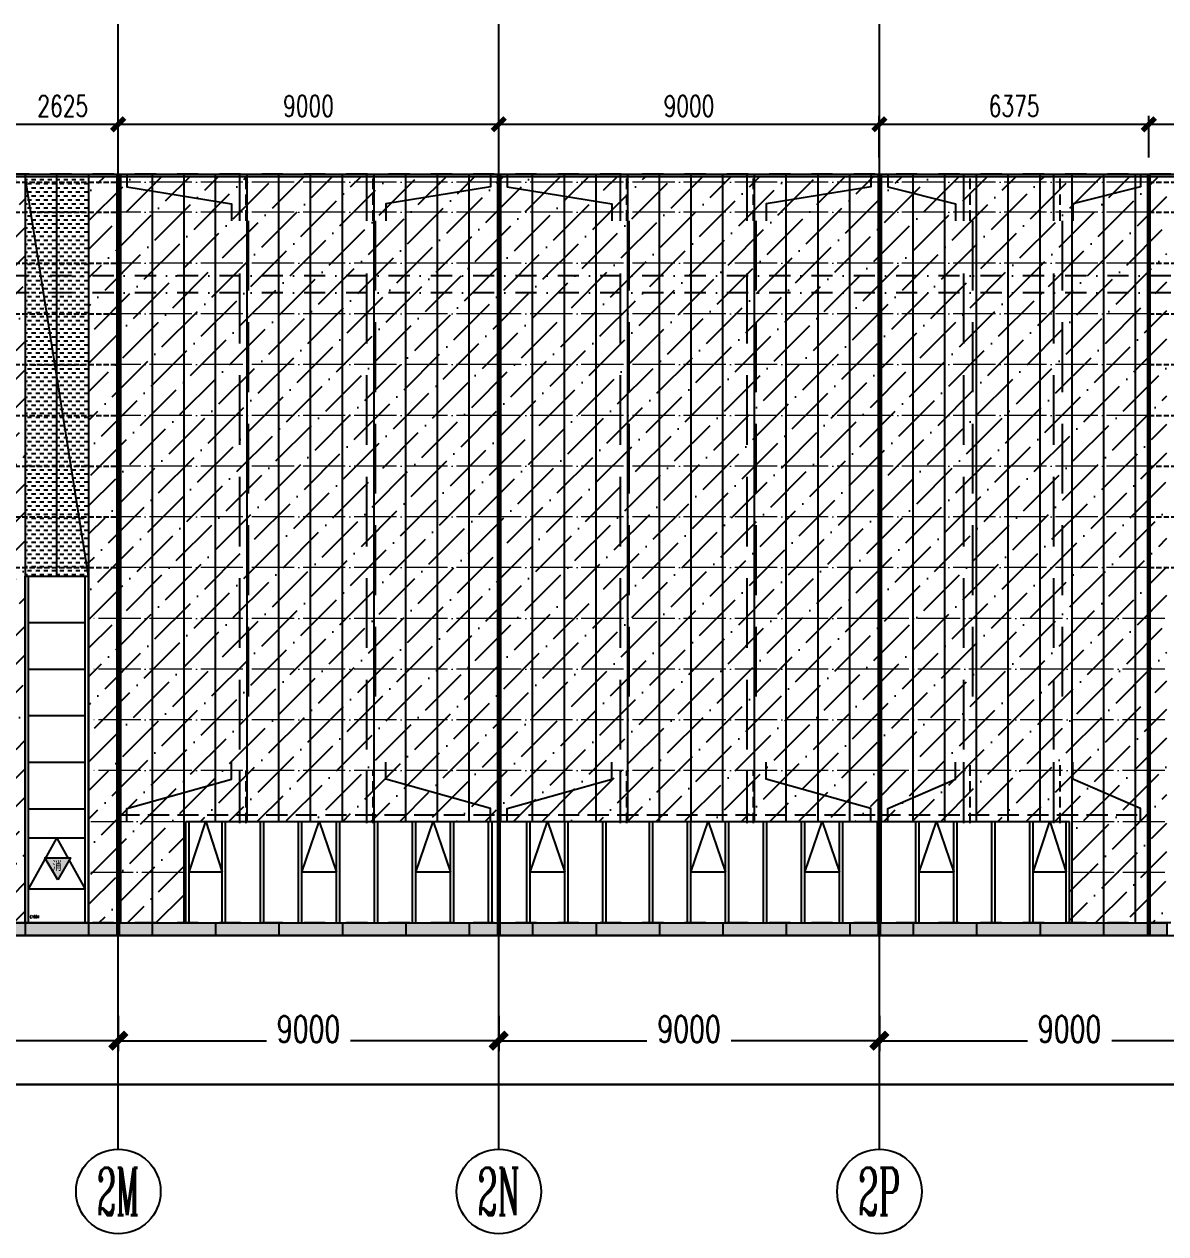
# Model space of a CAD drawing. Extents: x -2072575 to 87763, y -155913 to 742026.
# Drawn here: x -1221479 to -1194479, y 499737 to 528335 of the extents above; entities that cross this region are included whole.
import ezdxf
from ezdxf.enums import TextEntityAlignment as Align

# ---------------------------------------------------------------- set-up
doc = ezdxf.new("R2010")
doc.units = 0
doc.header["$LTSCALE"] = 1000
for name, pattern in [('20剖面图$0$DASH', [0.35, 0.25, -0.1]), ('CENTER', [2, 1.25, -0.25, 0.25, -0.25]), ('DASHDOT', [1, 0.5, -0.25, 0, -0.25]), ('DASHED', [0.75, 0.5, -0.25]), ('DOT', [0.25, 0, -0.25]), ('DOTE', [2.42, 2, -0.2, 0.02, -0.2]), ('HIDDEN2', [0.1875, 0.125, -0.0625])]:
    doc.linetypes.add(name, pattern=pattern)
doc.layers.get('Defpoints').update_dxf_attribs({"color": 210})
for name, color, linetype in [('!ZN1-填充-8', 8, 'Continuous'), ('!ZN1-文字-7', 7, 'Continuous'), ('!ZN1-标注-173', 173, 'Continuous'), ('!ZN3-玻璃幕墙-4', 4, 'Continuous'), ('!ZN4-辅助材料-1', 1, 'Continuous'), ('12圆钢+30钢套管撑杆', 3, 'Continuous'), ('12圆钢斜拉条', 30, 'Continuous'), ('12圆钢直拉条', 22, 'Continuous'), ('250×150×4.5×8 H型钢', 3, 'HIDDEN2'), ('3符号', 3, 'Continuous'), ('3铝板幕墙', 3, 'Continuous'), ('4玻璃幕墙', 4, 'Continuous'), ('60x60x5钢方管', 6, '20剖面图$0$DASH'), ('A-LIN-V', 9, 'Continuous'), ('A-云线', 50, 'Continuous'), ('A-门窗表显示尺寸', 160, 'Continuous'), ('AS-WALL', 40, 'Continuous'), ('DIM', 173, 'Continuous'), ('DOT', 8, 'DOT'), ('DOTE', 1, 'CENTER'), ('IE-填充-JYZS', 7, 'Continuous'), ('压型钢板', 23, 'Continuous')]:
    doc.layers.add(name, color=color, linetype=linetype)
doc.layers.add('冷弯薄壁C型钢 250x75x20x3.0', color=51, linetype='DOTE', lineweight=0)
doc.layers.add('梁', color=4, linetype='Continuous', lineweight=18)
doc.styles.add('_TCH_AXIS', font='COMPLEX', dxfattribs={"bigfont": 'GBCBIG'})
doc.styles.add('A-STANDARD', font='SIMPLEX', dxfattribs={"bigfont": 'GBCBIG'})
doc.styles.add('DHTEXT-1', font='romans.shx', dxfattribs={"width": 0.7, "bigfont": 'chinese.shx'})
doc.styles.add('样式 1', font='romans.shx', dxfattribs={"width": 0.7, "bigfont": 'chinese.shx'})
doc.dimstyles.new('ZN200', dxfattribs={"dimscale": 200, "dimtxt": 2.5, "dimasz": 1.5, "dimexe": 1, "dimexo": 2, "dimgap": 0.9, "dimtad": 1, "dimdec": 0, "dimdsep": 46, "dimtxsty": 'DHTEXT-1', "dimblk": 'ARCHTICK', "dimcen": 2.5, "dimclrd": 173, "dimclre": 173, "dimclrt": 7, "dimazin": 2, "dimtfac": 1, "dimtdec": 0, "dimtix": 1, "dimtmove": 2, "dimatfit": 3, "dimfxl": 0, "dimtolj": 1, "dimtzin": 0, "dimarcsym": 0})
doc.dimstyles.new('ZN250', dxfattribs={"dimscale": 250, "dimtxt": 2.5, "dimasz": 1.5, "dimexe": 1, "dimexo": 2, "dimgap": 0.9, "dimtad": 1, "dimdec": 0, "dimdsep": 46, "dimtxsty": 'DHTEXT-1', "dimblk": 'ARCHTICK', "dimcen": 2.5, "dimclrd": 173, "dimclre": 173, "dimclrt": 7, "dimazin": 2, "dimtfac": 1, "dimtdec": 0, "dimtix": 1, "dimtmove": 2, "dimatfit": 3, "dimfxl": 0, "dimarcsym": 0})
pattern_1 = [(45, (1318253.53, -507087.46), (252.5697, 926.08891), [1190.625, -238.125, 0, -238.125])]

# ---------------------------------------------------------------- blocks, each defined once
blk = doc.blocks.new('_ArchTick')
at = {"color": 0, "linetype": 'ByBlock', "const_width": 0.4}
blk.add_lwpolyline([(-0.5, -0.5), (0.5, 0.5)], dxfattribs=at)
blk = doc.blocks.new('*D107')
at = {"layer": 'Defpoints', "color": 0, "ltscale": 2500, "transparency": 16777216}
for p in [(-1350902, 585773), (-1192902, 585773), (-1192902, 583646)]:
    blk.add_point(p, dxfattribs=at)
at = {"layer": 'DIM', "color": 173, "linetype": 'ByBlock', "lineweight": -2, "ltscale": 2500, "transparency": 16777216}
for p, q in [((-1350902, 585273), (-1350902, 583396)), ((-1192902, 585273), (-1192902, 583396)), ((-1350902, 583646), (-1273283, 583646)), ((-1192902, 583646), (-1270521, 583646))]:
    blk.add_line(p, q, dxfattribs=at)
at = {"layer": 'DIM', "color": 173, "lineweight": -2, "ltscale": 2500, "transparency": 16777216, "xscale": 375, "yscale": 375, "zscale": 375, "rotation": 180}
blk.add_blockref('_ArchTick', (-1350902, 583646), dxfattribs=at)
at = {"layer": 'DIM', "color": 173, "lineweight": -2, "ltscale": 2500, "transparency": 16777216, "xscale": 375, "yscale": 375, "zscale": 375}
blk.add_blockref('_ArchTick', (-1192902, 583646), dxfattribs=at)
at = {"layer": 'DIM', "color": 7, "ltscale": 2500, "transparency": 16777216, "insert": (-1271902, 583921), "char_height": 625, "attachment_point": 5, "style": 'DHTEXT-1'}
blk.add_mtext('158000', dxfattribs=at)
blk = doc.blocks.new('*D117')
at = {"layer": 'Defpoints', "color": 0, "ltscale": 2500, "transparency": 16777216}
for p in [(-1233102, 585773), (-1224102, 585773), (-1224102, 584686)]:
    blk.add_point(p, dxfattribs=at)
at = {"layer": 'DIM', "color": 173, "linetype": 'ByBlock', "lineweight": -2, "ltscale": 2500, "transparency": 16777216}
for p, q in [((-1233102, 585273), (-1233102, 584436)), ((-1224102, 585273), (-1224102, 584436)), ((-1233102, 584686), (-1229598, 584686)), ((-1224102, 584686), (-1227606, 584686))]:
    blk.add_line(p, q, dxfattribs=at)
at = {"layer": 'DIM', "color": 173, "lineweight": -2, "ltscale": 2500, "transparency": 16777216, "xscale": 375, "yscale": 375, "zscale": 375, "rotation": 180}
blk.add_blockref('_ArchTick', (-1233102, 584686), dxfattribs=at)
at = {"layer": 'DIM', "color": 173, "lineweight": -2, "ltscale": 2500, "transparency": 16777216, "xscale": 375, "yscale": 375, "zscale": 375}
blk.add_blockref('_ArchTick', (-1224102, 584686), dxfattribs=at)
at = {"layer": 'DIM', "color": 7, "ltscale": 2500, "transparency": 16777216, "insert": (-1228602, 584961), "char_height": 625, "attachment_point": 5, "style": 'DHTEXT-1'}
blk.add_mtext('9000', dxfattribs=at)
blk = doc.blocks.new('*D118')
at = {"layer": 'Defpoints', "color": 0, "ltscale": 2500, "transparency": 16777216}
for p in [(-1242102, 585773), (-1233102, 585773), (-1233102, 584686)]:
    blk.add_point(p, dxfattribs=at)
at = {"layer": 'DIM', "color": 173, "linetype": 'ByBlock', "lineweight": -2, "ltscale": 2500, "transparency": 16777216}
for p, q in [((-1242102, 585273), (-1242102, 584436)), ((-1233102, 585273), (-1233102, 584436)), ((-1242102, 584686), (-1238598, 584686)), ((-1233102, 584686), (-1236606, 584686))]:
    blk.add_line(p, q, dxfattribs=at)
at = {"layer": 'DIM', "color": 173, "lineweight": -2, "ltscale": 2500, "transparency": 16777216, "xscale": 375, "yscale": 375, "zscale": 375, "rotation": 180}
blk.add_blockref('_ArchTick', (-1242102, 584686), dxfattribs=at)
at = {"layer": 'DIM', "color": 173, "lineweight": -2, "ltscale": 2500, "transparency": 16777216, "xscale": 375, "yscale": 375, "zscale": 375}
blk.add_blockref('_ArchTick', (-1233102, 584686), dxfattribs=at)
at = {"layer": 'DIM', "color": 7, "ltscale": 2500, "transparency": 16777216, "insert": (-1237602, 584961), "char_height": 625, "attachment_point": 5, "style": 'DHTEXT-1'}
blk.add_mtext('9000', dxfattribs=at)
blk = doc.blocks.new('*D119')
at = {"layer": 'Defpoints', "color": 0, "ltscale": 2500, "transparency": 16777216}
for p in [(-1251102, 585773), (-1242102, 585773), (-1242102, 584686)]:
    blk.add_point(p, dxfattribs=at)
at = {"layer": 'DIM', "color": 173, "linetype": 'ByBlock', "lineweight": -2, "ltscale": 2500, "transparency": 16777216}
for p, q in [((-1251102, 585273), (-1251102, 584436)), ((-1242102, 585273), (-1242102, 584436)), ((-1251102, 584686), (-1247598, 584686)), ((-1242102, 584686), (-1245606, 584686))]:
    blk.add_line(p, q, dxfattribs=at)
at = {"layer": 'DIM', "color": 173, "lineweight": -2, "ltscale": 2500, "transparency": 16777216, "xscale": 375, "yscale": 375, "zscale": 375, "rotation": 180}
blk.add_blockref('_ArchTick', (-1251102, 584686), dxfattribs=at)
at = {"layer": 'DIM', "color": 173, "lineweight": -2, "ltscale": 2500, "transparency": 16777216, "xscale": 375, "yscale": 375, "zscale": 375}
blk.add_blockref('_ArchTick', (-1242102, 584686), dxfattribs=at)
at = {"layer": 'DIM', "color": 7, "ltscale": 2500, "transparency": 16777216, "insert": (-1246602, 584961), "char_height": 625, "attachment_point": 5, "style": 'DHTEXT-1'}
blk.add_mtext('9000', dxfattribs=at)
blk = doc.blocks.new('*D120')
at = {"layer": 'Defpoints', "color": 0, "ltscale": 2500, "transparency": 16777216}
for p in [(-1260102, 585773), (-1251102, 585773), (-1251102, 584686)]:
    blk.add_point(p, dxfattribs=at)
at = {"layer": 'DIM', "color": 173, "linetype": 'ByBlock', "lineweight": -2, "ltscale": 2500, "transparency": 16777216}
for p, q in [((-1260102, 585273), (-1260102, 584436)), ((-1251102, 585273), (-1251102, 584436)), ((-1260102, 584686), (-1256598, 584686)), ((-1251102, 584686), (-1254606, 584686))]:
    blk.add_line(p, q, dxfattribs=at)
at = {"layer": 'DIM', "color": 173, "lineweight": -2, "ltscale": 2500, "transparency": 16777216, "xscale": 375, "yscale": 375, "zscale": 375, "rotation": 180}
blk.add_blockref('_ArchTick', (-1260102, 584686), dxfattribs=at)
at = {"layer": 'DIM', "color": 173, "lineweight": -2, "ltscale": 2500, "transparency": 16777216, "xscale": 375, "yscale": 375, "zscale": 375}
blk.add_blockref('_ArchTick', (-1251102, 584686), dxfattribs=at)
at = {"layer": 'DIM', "color": 7, "ltscale": 2500, "transparency": 16777216, "insert": (-1255602, 584961), "char_height": 625, "attachment_point": 5, "style": 'DHTEXT-1'}
blk.add_mtext('9000', dxfattribs=at)
blk = doc.blocks.new('卓越-轴号')
blk.add_circle((0, 0), 4)
at = {"color": 0, "style": '_TCH_AXIS', "width": 1.041667, "flags": 8}
blk.add_attdef('A', text='', height=4.48, dxfattribs=at).set_placement((-2, -2.24), (2, -2.24), align=Align.FIT)
blk = doc.blocks.new('消防救援口标识')
blk.add_wipeout([(0, 0), (-150, 260), (150, 260)]).dxf.layer = '!ZN1-标注-173'
at = {"layer": '!ZN1-填充-8'}
h = blk.add_hatch(color=252, dxfattribs=at)
h.dxf.hatch_style = 1
h.paths.add_polyline_path([(0, 0), (-150, 260), (150, 260)])
at = {"layer": '!ZN1-标注-173'}
blk.add_lwpolyline([(0, 0), (-150, 260), (150, 260)], close=True, dxfattribs=at)
at = {"layer": '!ZN1-文字-7', "ltscale": 1.5, "style": '样式 1', "width": 0.7}
blk.add_text('消', height=120, dxfattribs=at).set_placement((-62, 164), align=Align.MIDDLE_LEFT)
blk = doc.blocks.new('*U215')
at = {"layer": '!ZN3-玻璃幕墙-4', "color": 7, "ltscale": 10}
blk.add_lwpolyline([(0, 0), (670, 1200), (1340, 0)], dxfattribs=at)
blk = doc.blocks.new('20250905092536')
at = {"layer": '!ZN1-填充-8'}
h = blk.add_hatch(dxfattribs=at)
h.set_pattern_fill('ANSI36', color=252, scale=300, style=0)
h.set_pattern_definition(pattern_1)
h.paths.add_polyline_path([(96800, 17650), (71300, 17650), (71300, 0), (73500, 0), (73500, 5000), (79500, 5000), (79500, 0), (79800, 0), (81800, 0), (81800, 2400), (94500, 2400), (94500, 0), (81800, 0), (96800, 0)])
h = blk.add_hatch(dxfattribs=at)
h.set_pattern_fill('ANSI36', color=252, scale=300, style=0)
h.set_pattern_definition(pattern_1)
h.paths.add_polyline_path([(123800, 0), (121500, 0), (121500, 2400), (100600, 2400), (100600, 0), (121500, 0), (98300, 0), (98300, 17650), (123800, 17650)])
h = blk.add_hatch(dxfattribs=at)
h.set_pattern_fill('DOTS', color=252, scale=100, style=0)
h.set_pattern_definition([(0, (1318253.53, -507087.46), (79.375, 158.75), [0, -158.75])])
h.paths.add_polyline_path([(79500, 0), (123800, 0), (123800, -300), (79500, -300)])
at = {"layer": 'IE-填充-JYZS', "ltscale": 10}
h = blk.add_hatch(dxfattribs=at)
h.set_pattern_fill('DASH', color=252, scale=100)
h.set_pattern_definition([(0, (1318253.53, -507087.465), (95.25, 95.25), [95.25, -95.25])])
h.paths.add_polyline_path([(96800, 8200), (98300, 8200), (98300, 17650), (96800, 17650)])
at = {"layer": '!ZN3-玻璃幕墙-4', "color": 252, "ltscale": 10}
for points in [[(100680, 1200), (101070, 2400), (101460, 1200)], [(103340, 1200), (103750, 2400), (104160, 1200)], [(106040, 1200), (106450, 2400), (106860, 1200)], [(108740, 1200), (109150, 2400), (109560, 1200)], [(112540, 1200), (112950, 2400), (113360, 1200)], [(115240, 1200), (115650, 2400), (116060, 1200)], [(117940, 1200), (118350, 2400), (118760, 1200)], [(120640, 1200), (121030, 2400), (121420, 1200)]]:
    blk.add_lwpolyline(points, dxfattribs=at)
at = {"layer": '3铝板幕墙', "color": 252, "ltscale": 2000}
for p, q in [((96800, 0), (96800, -300)), ((98300, 0), (98300, -300)), ((99800, 0), (99800, -300)), ((101300, 0), (101300, -300)), ((102800, 0), (102800, -300)), ((104300, 0), (104300, -300)), ((105800, 0), (105800, -300)), ((107300, 0), (107300, -300)), ((108800, 0), (108800, -300)), ((110300, 0), (110300, -300)), ((111800, 0), (111800, -300)), ((113300, 0), (113300, -300)), ((114800, 0), (114800, -300)), ((116300, 0), (116300, -300)), ((117800, 0), (117800, -300)), ((119300, 0), (119300, -300)), ((120800, 0), (120800, -300)), ((122300, 0), (122300, -300))]:
    blk.add_line(p, q, dxfattribs=at)
blk.add_lwpolyline([(79500, 0), (123800, 0), (123800, -300), (79500, -300)], close=True, dxfattribs=at)
at = {"layer": '4玻璃幕墙', "color": 252, "ltscale": 1.5}
for p, q in [((96800, 0), (96800, 8200)), ((96800, 8200), (98300, 8200)), ((96880, 0), (96880, 8200)), ((98220, 0), (98220, 8200)), ((98300, 0), (98300, 8200)), ((96880, 7100), (98220, 7100)), ((96880, 6000), (98220, 6000)), ((96880, 4900), (98220, 4900)), ((96880, 3800), (98220, 3800)), ((96880, 2700), (98220, 2700)), ((100600, 0), (100600, 2400)), ((100600, 2400), (121500, 2400)), ((100680, 0), (100680, 2400)), ((101460, 0), (101460, 2400)), ((101540, 0), (101540, 2400)), ((102360, 0), (102360, 2400)), ((102440, 0), (102440, 2400)), ((103260, 0), (103260, 2400)), ((103340, 0), (103340, 2400)), ((104160, 0), (104160, 2400)), ((104240, 0), (104240, 2400)), ((105060, 0), (105060, 2400)), ((105140, 0), (105140, 2400)), ((105960, 0), (105960, 2400)), ((106040, 0), (106040, 2400)), ((106860, 0), (106860, 2400)), ((106940, 0), (106940, 2400)), ((107760, 0), (107760, 2400)), ((107840, 0), (107840, 2400)), ((108660, 0), (108660, 2400)), ((108740, 0), (108740, 2400)), ((109560, 0), (109560, 2400)), ((109640, 0), (109640, 2400)), ((110460, 0), (110460, 2400)), ((110540, 0), (110540, 2400)), ((111560, 0), (111560, 2400)), ((111640, 0), (111640, 2400)), ((112460, 0), (112460, 2400)), ((112540, 0), (112540, 2400)), ((113360, 0), (113360, 2400)), ((113440, 0), (113440, 2400)), ((114260, 0), (114260, 2400)), ((114340, 0), (114340, 2400)), ((115160, 0), (115160, 2400)), ((115240, 0), (115240, 2400)), ((116060, 0), (116060, 2400)), ((116140, 0), (116140, 2400)), ((116960, 0), (116960, 2400)), ((117040, 0), (117040, 2400)), ((117860, 0), (117860, 2400)), ((117940, 0), (117940, 2400)), ((118760, 0), (118760, 2400)), ((118840, 0), (118840, 2400)), ((119660, 0), (119660, 2400)), ((119740, 0), (119740, 2400)), ((120560, 0), (120560, 2400)), ((120640, 0), (120640, 2400)), ((121420, 0), (121420, 2400)), ((121500, 0), (121500, 2400)), ((98220, 2000), (96880, 2000)), ((101460, 1200), (100680, 1200)), ((104160, 1200), (103340, 1200)), ((106860, 1200), (106040, 1200)), ((109560, 1200), (108740, 1200)), ((113360, 1200), (112540, 1200)), ((116060, 1200), (115240, 1200)), ((118760, 1200), (117940, 1200)), ((121420, 1200), (120640, 1200)), ((98220, 800), (96880, 800)), ((98300, 0), (96800, 0)), ((96800, 0), (98300, 0)), ((100600, 0), (121500, 0))]:
    blk.add_line(p, q, dxfattribs=at)
at = {"layer": '4玻璃幕墙', "ltscale": 1.5}
for p, q in [((98220, 2000), (96880, 2000)), ((98220, 2000), (96880, 2000)), ((98220, 800), (96880, 800)), ((98220, 800), (96880, 800))]:
    blk.add_line(p, q, dxfattribs=at)
at = {"layer": 'AS-WALL', "color": 252}
blk.add_lwpolyline([(98300, 8200), (98300, 8200), (96800, 17650)], dxfattribs=at)
at = {"layer": '压型钢板', "color": 252, "ltscale": 10}
for p, q in [((96800, 17700), (96800, 0)), ((97550, 8200), (97550, 17700)), ((98300, 17700), (98300, 0)), ((99050, 17700), (99050, 0)), ((99800, 17700), (99800, 0)), ((99800, 17700), (99800, 0)), ((100550, 17700), (100550, 0)), ((101300, 2400), (101300, 17700)), ((102050, 2400), (102050, 17700)), ((102800, 2400), (102800, 17700)), ((103550, 2400), (103550, 17700)), ((103550, 2400), (103550, 17700)), ((104300, 2400), (104300, 17700)), ((105050, 2400), (105050, 17700)), ((105800, 2400), (105800, 17700)), ((106550, 2400), (106550, 17700)), ((107300, 2400), (107300, 17700)), ((107300, 2400), (107300, 17700)), ((108050, 2400), (108050, 17700)), ((108800, 2400), (108800, 17700)), ((109550, 2400), (109550, 17700)), ((110300, 2400), (110300, 17700)), ((111050, 2400), (111050, 17700)), ((111050, 2400), (111050, 17700)), ((111800, 2400), (111800, 17700)), ((112550, 2400), (112550, 17700)), ((113300, 2400), (113300, 17700)), ((114050, 2400), (114050, 17700)), ((114800, 2400), (114800, 17700)), ((114800, 2400), (114800, 17700)), ((115550, 2400), (115550, 17700)), ((116300, 2400), (116300, 17700)), ((117050, 2400), (117050, 17700)), ((117800, 2400), (117800, 17700)), ((118550, 2400), (118550, 17700)), ((118550, 2400), (118550, 17700)), ((119300, 2400), (119300, 17700)), ((120050, 2400), (120050, 17700)), ((120800, 2400), (120800, 17700)), ((121550, 17700), (121550, 0)), ((122300, 17700), (122300, 0)), ((122300, 17700), (122300, 0)), ((123050, 17700), (123050, 0))]:
    blk.add_line(p, q, dxfattribs=at)
at = {"layer": '!ZN3-玻璃幕墙-4', "color": 252, "ltscale": 500}
blk.add_blockref('*U215', (96880, 800), dxfattribs=at)
at = {"layer": 'A-门窗表显示尺寸', "color": 3, "style": 'A-STANDARD', "width": 0.705882}
blk.add_text('C1584', height=59.5, dxfattribs=at).set_placement((96910, 113))
blk.add_text('C1584', height=59.5, dxfattribs=at).set_placement((96910, 113))
blk.add_text('C1584', height=59.5, dxfattribs=at).set_placement((96910, 113))
at = {"layer": '!ZN4-辅助材料-1', "xscale": 2, "yscale": 2, "zscale": 2}
blk.add_blockref('消防救援口标识', (97567, 1018), dxfattribs=at)
at = {"layer": '!ZN3-玻璃幕墙-4', "color": 252, "ltscale": 500}
blk.add_blockref('*U215', (96880, 800), dxfattribs=at)
at = {"layer": '!ZN4-辅助材料-1', "xscale": 2, "yscale": 2, "zscale": 2}
blk.add_blockref('消防救援口标识', (97567, 1018), dxfattribs=at)
at = {"layer": '!ZN3-玻璃幕墙-4', "color": 252, "ltscale": 10}
for p, q in [((96880, 800), (97550, 2000)), ((97550, 2000), (98220, 800))]:
    blk.add_line(p, q, dxfattribs=at)
at = {"layer": '!ZN4-辅助材料-1', "xscale": 2, "yscale": 2, "zscale": 2}
blk.add_blockref('消防救援口标识', (97567, 1018), dxfattribs=at)
blk = doc.blocks.new('*D1759')
at = {"layer": 'Defpoints', "color": 0, "ltscale": 2500, "transparency": 16777216}
for p in [(-800, -1697), (157200, -1697), (157200, -3824)]:
    blk.add_point(p, dxfattribs=at)
at = {"layer": 'DIM', "color": 173, "linetype": 'ByBlock', "lineweight": -2, "ltscale": 2500, "transparency": 16777216}
for p, q in [((-800, -2197), (-800, -4074)), ((157200, -2197), (157200, -4074)), ((-800, -3824), (76819, -3824)), ((157200, -3824), (79581, -3824))]:
    blk.add_line(p, q, dxfattribs=at)
at = {"layer": 'DIM', "color": 173, "lineweight": -2, "ltscale": 2500, "transparency": 16777216, "xscale": 375, "yscale": 375, "zscale": 375, "rotation": 180}
blk.add_blockref('_ArchTick', (-800, -3824), dxfattribs=at)
at = {"layer": 'DIM', "color": 173, "lineweight": -2, "ltscale": 2500, "transparency": 16777216, "xscale": 375, "yscale": 375, "zscale": 375}
blk.add_blockref('_ArchTick', (157200, -3824), dxfattribs=at)
at = {"layer": 'DIM', "color": 7, "ltscale": 2500, "transparency": 16777216, "insert": (78200, -3549), "char_height": 625, "attachment_point": 5, "style": 'DHTEXT-1'}
blk.add_mtext('158000', dxfattribs=at)
blk = doc.blocks.new('*D1782')
at = {"layer": 'Defpoints', "color": 0, "ltscale": 2500, "transparency": 16777216}
for p in [(117000, -1697), (126000, -1697), (126000, -2784)]:
    blk.add_point(p, dxfattribs=at)
at = {"layer": 'DIM', "color": 173, "linetype": 'ByBlock', "lineweight": -2, "ltscale": 2500, "transparency": 16777216}
for p, q in [((117000, -2197), (117000, -3034)), ((126000, -2197), (126000, -3034)), ((117000, -2784), (120504, -2784)), ((126000, -2784), (122496, -2784))]:
    blk.add_line(p, q, dxfattribs=at)
at = {"layer": 'DIM', "color": 173, "lineweight": -2, "ltscale": 2500, "transparency": 16777216, "xscale": 375, "yscale": 375, "zscale": 375, "rotation": 180}
blk.add_blockref('_ArchTick', (117000, -2784), dxfattribs=at)
at = {"layer": 'DIM', "color": 173, "lineweight": -2, "ltscale": 2500, "transparency": 16777216, "xscale": 375, "yscale": 375, "zscale": 375}
blk.add_blockref('_ArchTick', (126000, -2784), dxfattribs=at)
at = {"layer": 'DIM', "color": 7, "ltscale": 2500, "transparency": 16777216, "insert": (121500, -2509), "char_height": 625, "attachment_point": 5, "style": 'DHTEXT-1'}
blk.add_mtext('9000', dxfattribs=at)
blk = doc.blocks.new('*D1783')
at = {"layer": 'Defpoints', "color": 0, "ltscale": 2500, "transparency": 16777216}
for p in [(108000, -1697), (117000, -1697), (117000, -2784)]:
    blk.add_point(p, dxfattribs=at)
at = {"layer": 'DIM', "color": 173, "linetype": 'ByBlock', "lineweight": -2, "ltscale": 2500, "transparency": 16777216}
for p, q in [((108000, -2197), (108000, -3034)), ((117000, -2197), (117000, -3034)), ((108000, -2784), (111504, -2784)), ((117000, -2784), (113496, -2784))]:
    blk.add_line(p, q, dxfattribs=at)
at = {"layer": 'DIM', "color": 173, "lineweight": -2, "ltscale": 2500, "transparency": 16777216, "xscale": 375, "yscale": 375, "zscale": 375, "rotation": 180}
blk.add_blockref('_ArchTick', (108000, -2784), dxfattribs=at)
at = {"layer": 'DIM', "color": 173, "lineweight": -2, "ltscale": 2500, "transparency": 16777216, "xscale": 375, "yscale": 375, "zscale": 375}
blk.add_blockref('_ArchTick', (117000, -2784), dxfattribs=at)
at = {"layer": 'DIM', "color": 7, "ltscale": 2500, "transparency": 16777216, "insert": (112500, -2509), "char_height": 625, "attachment_point": 5, "style": 'DHTEXT-1'}
blk.add_mtext('9000', dxfattribs=at)
blk = doc.blocks.new('*D1784')
at = {"layer": 'Defpoints', "color": 0, "ltscale": 2500, "transparency": 16777216}
for p in [(99000, -1697), (108000, -1697), (108000, -2784)]:
    blk.add_point(p, dxfattribs=at)
at = {"layer": 'DIM', "color": 173, "linetype": 'ByBlock', "lineweight": -2, "ltscale": 2500, "transparency": 16777216}
for p, q in [((99000, -2197), (99000, -3034)), ((108000, -2197), (108000, -3034)), ((99000, -2784), (102504, -2784)), ((108000, -2784), (104496, -2784))]:
    blk.add_line(p, q, dxfattribs=at)
at = {"layer": 'DIM', "color": 173, "lineweight": -2, "ltscale": 2500, "transparency": 16777216, "xscale": 375, "yscale": 375, "zscale": 375, "rotation": 180}
blk.add_blockref('_ArchTick', (99000, -2784), dxfattribs=at)
at = {"layer": 'DIM', "color": 173, "lineweight": -2, "ltscale": 2500, "transparency": 16777216, "xscale": 375, "yscale": 375, "zscale": 375}
blk.add_blockref('_ArchTick', (108000, -2784), dxfattribs=at)
at = {"layer": 'DIM', "color": 7, "ltscale": 2500, "transparency": 16777216, "insert": (103500, -2509), "char_height": 625, "attachment_point": 5, "style": 'DHTEXT-1'}
blk.add_mtext('9000', dxfattribs=at)
blk = doc.blocks.new('*D1785')
at = {"layer": 'Defpoints', "color": 0, "ltscale": 2500, "transparency": 16777216}
for p in [(90000, -1697), (99000, -1697), (99000, -2784)]:
    blk.add_point(p, dxfattribs=at)
at = {"layer": 'DIM', "color": 173, "linetype": 'ByBlock', "lineweight": -2, "ltscale": 2500, "transparency": 16777216}
for p, q in [((90000, -2197), (90000, -3034)), ((99000, -2197), (99000, -3034)), ((90000, -2784), (93504, -2784)), ((99000, -2784), (95496, -2784))]:
    blk.add_line(p, q, dxfattribs=at)
at = {"layer": 'DIM', "color": 173, "lineweight": -2, "ltscale": 2500, "transparency": 16777216, "xscale": 375, "yscale": 375, "zscale": 375, "rotation": 180}
blk.add_blockref('_ArchTick', (90000, -2784), dxfattribs=at)
at = {"layer": 'DIM', "color": 173, "lineweight": -2, "ltscale": 2500, "transparency": 16777216, "xscale": 375, "yscale": 375, "zscale": 375}
blk.add_blockref('_ArchTick', (99000, -2784), dxfattribs=at)
at = {"layer": 'DIM', "color": 7, "ltscale": 2500, "transparency": 16777216, "insert": (94500, -2509), "char_height": 625, "attachment_point": 5, "style": 'DHTEXT-1'}
blk.add_mtext('9000', dxfattribs=at)
blk = doc.blocks.new('*D3487')
at = {"layer": 'Defpoints', "color": 0, "ltscale": 10, "transparency": 16777216}
for p in [(-1192254, 525969), (-1194879, 524787), (-1192254, 524787)]:
    blk.add_point(p, dxfattribs=at)
at = {"layer": 'DIM', "color": 173, "linetype": 'ByBlock', "lineweight": -2, "ltscale": 10, "transparency": 16777216}
for p, q in [((-1194879, 525187), (-1194879, 526169)), ((-1194879, 525969), (-1192254, 525969)), ((-1192254, 525187), (-1192254, 526169))]:
    blk.add_line(p, q, dxfattribs=at)
at = {"layer": 'DIM', "color": 173, "lineweight": -2, "ltscale": 10, "transparency": 16777216, "xscale": 300, "yscale": 300, "zscale": 300, "rotation": 180}
blk.add_blockref('_ArchTick', (-1194879, 525969), dxfattribs=at)
at = {"layer": 'DIM', "color": 173, "lineweight": -2, "ltscale": 10, "transparency": 16777216, "xscale": 300, "yscale": 300, "zscale": 300}
blk.add_blockref('_ArchTick', (-1192254, 525969), dxfattribs=at)
at = {"layer": 'DIM', "color": 7, "ltscale": 10, "transparency": 16777216, "insert": (-1193566, 526399), "char_height": 500, "attachment_point": 5, "style": 'DHTEXT-1'}
blk.add_mtext('\\A1;2625', dxfattribs=at)
blk = doc.blocks.new('*D3488')
at = {"layer": 'Defpoints', "color": 0, "ltscale": 10, "transparency": 16777216}
for p in [(-1194879, 525969), (-1201254, 524787), (-1194879, 524787)]:
    blk.add_point(p, dxfattribs=at)
at = {"layer": 'DIM', "color": 173, "linetype": 'ByBlock', "lineweight": -2, "ltscale": 10, "transparency": 16777216}
for p, q in [((-1201254, 525187), (-1201254, 526169)), ((-1201254, 525969), (-1194879, 525969)), ((-1194879, 525187), (-1194879, 526169))]:
    blk.add_line(p, q, dxfattribs=at)
at = {"layer": 'DIM', "color": 173, "lineweight": -2, "ltscale": 10, "transparency": 16777216, "xscale": 300, "yscale": 300, "zscale": 300, "rotation": 180}
blk.add_blockref('_ArchTick', (-1201254, 525969), dxfattribs=at)
at = {"layer": 'DIM', "color": 173, "lineweight": -2, "ltscale": 10, "transparency": 16777216, "xscale": 300, "yscale": 300, "zscale": 300}
blk.add_blockref('_ArchTick', (-1194879, 525969), dxfattribs=at)
at = {"layer": 'DIM', "color": 7, "ltscale": 10, "transparency": 16777216, "insert": (-1198066, 526399), "char_height": 500, "attachment_point": 5, "style": 'DHTEXT-1'}
blk.add_mtext('\\A1;6375', dxfattribs=at)
blk = doc.blocks.new('*D3489')
at = {"layer": 'Defpoints', "color": 0, "ltscale": 10, "transparency": 16777216}
for p in [(-1201254, 525969), (-1210254, 524787), (-1201254, 524787)]:
    blk.add_point(p, dxfattribs=at)
at = {"layer": 'DIM', "color": 173, "linetype": 'ByBlock', "lineweight": -2, "ltscale": 10, "transparency": 16777216}
for p, q in [((-1210254, 525187), (-1210254, 526169)), ((-1210254, 525969), (-1201254, 525969)), ((-1201254, 525187), (-1201254, 526169))]:
    blk.add_line(p, q, dxfattribs=at)
at = {"layer": 'DIM', "color": 173, "lineweight": -2, "ltscale": 10, "transparency": 16777216, "xscale": 300, "yscale": 300, "zscale": 300, "rotation": 180}
blk.add_blockref('_ArchTick', (-1210254, 525969), dxfattribs=at)
at = {"layer": 'DIM', "color": 173, "lineweight": -2, "ltscale": 10, "transparency": 16777216, "xscale": 300, "yscale": 300, "zscale": 300}
blk.add_blockref('_ArchTick', (-1201254, 525969), dxfattribs=at)
at = {"layer": 'DIM', "color": 7, "ltscale": 10, "transparency": 16777216, "insert": (-1205754, 526399), "char_height": 500, "attachment_point": 5, "style": 'DHTEXT-1'}
blk.add_mtext('\\A1;9000', dxfattribs=at)
blk = doc.blocks.new('*D3490')
at = {"layer": 'Defpoints', "color": 0, "ltscale": 10, "transparency": 16777216}
for p in [(-1210254, 525969), (-1219254, 524787), (-1210254, 524787)]:
    blk.add_point(p, dxfattribs=at)
at = {"layer": 'DIM', "color": 173, "linetype": 'ByBlock', "lineweight": -2, "ltscale": 10, "transparency": 16777216}
for p, q in [((-1219254, 525187), (-1219254, 526169)), ((-1219254, 525969), (-1210254, 525969)), ((-1210254, 525187), (-1210254, 526169))]:
    blk.add_line(p, q, dxfattribs=at)
at = {"layer": 'DIM', "color": 173, "lineweight": -2, "ltscale": 10, "transparency": 16777216, "xscale": 300, "yscale": 300, "zscale": 300, "rotation": 180}
blk.add_blockref('_ArchTick', (-1219254, 525969), dxfattribs=at)
at = {"layer": 'DIM', "color": 173, "lineweight": -2, "ltscale": 10, "transparency": 16777216, "xscale": 300, "yscale": 300, "zscale": 300}
blk.add_blockref('_ArchTick', (-1210254, 525969), dxfattribs=at)
at = {"layer": 'DIM', "color": 7, "ltscale": 10, "transparency": 16777216, "insert": (-1214754, 526399), "char_height": 500, "attachment_point": 5, "style": 'DHTEXT-1'}
blk.add_mtext('\\A1;9000', dxfattribs=at)
blk = doc.blocks.new('*D3491')
at = {"layer": 'Defpoints', "color": 0, "ltscale": 10, "transparency": 16777216}
for p in [(-1219254, 525969), (-1221879, 524787), (-1219254, 524787)]:
    blk.add_point(p, dxfattribs=at)
at = {"layer": 'DIM', "color": 173, "linetype": 'ByBlock', "lineweight": -2, "ltscale": 10, "transparency": 16777216}
for p, q in [((-1221879, 525187), (-1221879, 526169)), ((-1221879, 525969), (-1219254, 525969)), ((-1219254, 525187), (-1219254, 526169))]:
    blk.add_line(p, q, dxfattribs=at)
at = {"layer": 'DIM', "color": 173, "lineweight": -2, "ltscale": 10, "transparency": 16777216, "xscale": 300, "yscale": 300, "zscale": 300, "rotation": 180}
blk.add_blockref('_ArchTick', (-1221879, 525969), dxfattribs=at)
at = {"layer": 'DIM', "color": 173, "lineweight": -2, "ltscale": 10, "transparency": 16777216, "xscale": 300, "yscale": 300, "zscale": 300}
blk.add_blockref('_ArchTick', (-1219254, 525969), dxfattribs=at)
at = {"layer": 'DIM', "color": 7, "ltscale": 10, "transparency": 16777216, "insert": (-1220566, 526399), "char_height": 500, "attachment_point": 5, "style": 'DHTEXT-1'}
blk.add_mtext('\\A1;2625', dxfattribs=at)
blk = doc.blocks.new('20250821133133')
at = {"layer": 'DOT', "linetype": 'DASHDOT'}
for p, q in [((163899.6, 17700), (-7859.1, 17700)), ((163899.6, 15300), (-7859.1, 15300)), ((163899.6, 14900), (-7859.1, 14900)), ((163899.6, 0), (-7859.1, 0))]:
    blk.add_line(p, q, dxfattribs=at)
at = {"layer": 'DOTE', "ltscale": 250}
for p, q in [((99000, -5350), (99000, 21247.6)), ((108000, -5350), (108000, 21247.6)), ((117000, -5350), (117000, 21247.6))]:
    blk.add_line(p, q, dxfattribs=at)
at = {"layer": '3符号', "color": 7}
ref = blk.add_blockref('卓越-轴号', (99001.1, -6350), dxfattribs=dict(at, xscale=250, yscale=250, zscale=250))
ref.add_attrib('A', '2M', dxfattribs={"layer": '0', "color": 0, "height": 1120, "style": '_TCH_AXIS', "width": 0.457317}).set_placement((98501.1, -6910), (99501.1, -6910), align=Align.FIT)
ref = blk.add_blockref('卓越-轴号', (108001.1, -6350), dxfattribs=dict(at, xscale=250, yscale=250, zscale=250))
ref.add_attrib('A', '2N', dxfattribs={"layer": '0', "color": 0, "height": 1120, "style": '_TCH_AXIS', "width": 0.480769}).set_placement((107501.1, -6910), (108501.1, -6910), align=Align.FIT)
ref = blk.add_blockref('卓越-轴号', (117001.1, -6350), dxfattribs=dict(at, xscale=250, yscale=250, zscale=250))
ref.add_attrib('A', '2P', dxfattribs={"layer": '0', "color": 0, "height": 1120, "style": '_TCH_AXIS', "width": 0.506757}).set_placement((116501.1, -6910), (117501.1, -6910), align=Align.FIT)
at = {"layer": 'DIM', "ltscale": 2500}
for base, p1, p2, picture, middle in [((157200, -3824.1), (-800, -1697.5), (157200, -1697.5), '*D107', (78200, -3549.1)), ((99000, -2784.1), (90000, -1697.5), (99000, -1697.5), '*D120', (94500, -2509.1)), ((108000, -2784.1), (99000, -1697.5), (108000, -1697.5), '*D119', (103500, -2509.1)), ((117000, -2784.1), (108000, -1697.5), (117000, -1697.5), '*D118', (112500, -2509.1)), ((126000, -2784.1), (117000, -1697.5), (126000, -1697.5), '*D117', (121500, -2509.1))]:
    dim = blk.add_linear_dim(base=base, p1=p1, p2=p2, angle=0, dimstyle='ZN250', dxfattribs=at)
    dim.commit()
    dim.dimension.update_dxf_attribs({"geometry": picture, "text_midpoint": middle, "dimtype": 129, "insert": (1350101.9, -587470.4)})
blk = doc.blocks.new('20250821140118')
at = {"layer": 'DOT', "linetype": 'DASHDOT'}
for p, q in [((163899.6, 17700), (-7859.1, 17700)), ((163899.6, 15300), (-7859.1, 15300)), ((163899.6, 14900), (-7859.1, 14900)), ((163899.6, 0), (-7859.1, 0))]:
    blk.add_line(p, q, dxfattribs=at)
at = {"layer": 'DOTE', "ltscale": 250}
for p, q in [((99000, -5350), (99000, 21247.6)), ((108000, -5350), (108000, 21247.6)), ((117000, -5350), (117000, 21247.6))]:
    blk.add_line(p, q, dxfattribs=at)
at = {"layer": '3符号', "color": 7}
ref = blk.add_blockref('卓越-轴号', (99001.1, -6350), dxfattribs=dict(at, xscale=250, yscale=250, zscale=250))
ref.add_attrib('A', '2M', dxfattribs={"layer": '0', "color": 0, "height": 1120, "style": '_TCH_AXIS', "width": 0.457317}).set_placement((98501.1, -6910), (99501.1, -6910), align=Align.FIT)
ref = blk.add_blockref('卓越-轴号', (108001.1, -6350), dxfattribs=dict(at, xscale=250, yscale=250, zscale=250))
ref.add_attrib('A', '2N', dxfattribs={"layer": '0', "color": 0, "height": 1120, "style": '_TCH_AXIS', "width": 0.480769}).set_placement((107501.1, -6910), (108501.1, -6910), align=Align.FIT)
ref = blk.add_blockref('卓越-轴号', (117001.1, -6350), dxfattribs=dict(at, xscale=250, yscale=250, zscale=250))
ref.add_attrib('A', '2P', dxfattribs={"layer": '0', "color": 0, "height": 1120, "style": '_TCH_AXIS', "width": 0.506757}).set_placement((116501.1, -6910), (117501.1, -6910), align=Align.FIT)
at = {"layer": 'DIM', "ltscale": 2500}
for base, p1, p2, picture, middle in [((157200, -3824.1), (-800, -1697.5), (157200, -1697.5), '*D1759', (78200, -3549.1)), ((99000, -2784.1), (90000, -1697.5), (99000, -1697.5), '*D1785', (94500, -2509.1)), ((108000, -2784.1), (99000, -1697.5), (108000, -1697.5), '*D1784', (103500, -2509.1)), ((117000, -2784.1), (108000, -1697.5), (117000, -1697.5), '*D1783', (112500, -2509.1)), ((126000, -2784.1), (117000, -1697.5), (126000, -1697.5), '*D1782', (121500, -2509.1))]:
    dim = blk.add_linear_dim(base=base, p1=p1, p2=p2, angle=0, dimstyle='ZN250', dxfattribs=at)
    dim.commit()
    dim.dimension.update_dxf_attribs({"geometry": picture, "text_midpoint": middle, "dimtype": 129})

msp = doc.modelspace()

# ---------------------------------------------------------------- linework, layer by layer
at = {"layer": 'A-LIN-V'}
for p, q in [((-1319053.5, 524787.5), (-1161053.5, 524787.5)), ((-1319053.5, 524737.5), (-1161053.5, 524737.5)), ((-1221453.5, 524737.5), (-1221453.5, 506787.5)), ((-1219953.5, 524737.5), (-1219953.5, 506787.5)), ((-1219953.5, 507087.5), (-1221453.5, 507087.5))]:
    msp.add_line(p, q, dxfattribs=at)
at = {"layer": 'AS-WALL'}
msp.add_line((-1326112.7, 506787.5), (-1154087.7, 506787.5), dxfattribs=at)

# ---------------------------------------------------------------- block references
at = {"layer": 'A-云线', "ltscale": 10}
msp.add_blockref('20250821133133', (-1318253.5, 507087.5), dxfattribs=at)

# ---------------------------------------------------------------- next in the draw order: block references
at = {"layer": '3铝板幕墙', "ltscale": 1000}
msp.add_blockref('20250905092536', (-1318253.5, 507087.5), dxfattribs=at)

# ---------------------------------------------------------------- next in the draw order: linework, layer by layer
at = {"layer": '12圆钢+30钢套管撑杆', "color": 3}
for p, q in [((-1216378.5, 523687.5), (-1216378.5, 524787.5)), ((-1213378.5, 523687.5), (-1213378.5, 524787.5)), ((-1207378.5, 523687.5), (-1207378.5, 524787.5)), ((-1204378.5, 523687.5), (-1204378.5, 524787.5)), ((-1199253.5, 523687.5), (-1199253.5, 524787.5)), ((-1197128.5, 523687.5), (-1197128.5, 524787.5)), ((-1199253.5, 509442.5), (-1199253.5, 510887.5)), ((-1197128.5, 509442.5), (-1197128.5, 510887.5)), ((-1216378.5, 509442.5), (-1216378.5, 510687.5)), ((-1213378.5, 509442.5), (-1213378.5, 510687.5)), ((-1207378.5, 509442.5), (-1207378.5, 510687.5)), ((-1204378.5, 509442.5), (-1204378.5, 510687.5))]:
    msp.add_line(p, q, dxfattribs=at)
at = {"layer": '12圆钢+30钢套管撑杆', "color": 3, "linetype": 'DASHED', "ltscale": 0.5}
for p, q in [((-1216228.5, 523687.5), (-1216228.5, 524787.5)), ((-1213228.5, 523687.5), (-1213228.5, 524787.5)), ((-1207228.5, 523687.5), (-1207228.5, 524787.5)), ((-1204228.5, 523687.5), (-1204228.5, 524787.5)), ((-1199103.5, 523687.5), (-1199103.5, 524787.5)), ((-1196978.5, 523687.5), (-1196978.5, 524787.5)), ((-1199103.5, 509442.5), (-1199103.5, 510887.5)), ((-1196978.5, 509442.5), (-1196978.5, 510887.5)), ((-1216228.5, 509442.5), (-1216228.5, 510687.5)), ((-1213228.5, 509442.5), (-1213228.5, 510687.5)), ((-1207228.5, 509442.5), (-1207228.5, 510687.5)), ((-1204228.5, 509442.5), (-1204228.5, 510687.5))]:
    msp.add_line(p, q, dxfattribs=at)
at = {"layer": '12圆钢斜拉条', "ltscale": 1000}
for points in [[(-1219053.5, 524787.5), (-1219053.5, 524487.5), (-1216578.5, 524087.5), (-1216578.5, 523687.5)], [(-1210453.5, 524787.5), (-1210453.5, 524487.5), (-1212928.5, 524087.5), (-1212928.5, 523687.5)], [(-1210053.5, 524787.5), (-1210053.5, 524487.5), (-1207578.5, 524087.5), (-1207578.5, 523687.5)], [(-1201453.5, 524787.5), (-1201453.5, 524487.5), (-1203928.5, 524087.5), (-1203928.5, 523687.5)], [(-1201053.5, 524787.5), (-1201053.5, 524487.5), (-1199453.5, 524087.5), (-1199453.5, 523687.5)], [(-1195078.5, 524787.5), (-1195078.5, 524487.5), (-1196678.5, 524087.5), (-1196678.5, 523687.5)], [(-1219053.5, 509492.5), (-1219053.5, 509792.5), (-1216578.5, 510487.5), (-1216578.5, 510887.5)], [(-1210453.5, 509492.5), (-1210453.5, 509792.5), (-1212928.5, 510487.5), (-1212928.5, 510887.5)], [(-1210053.5, 509492.5), (-1210053.5, 509792.5), (-1207578.5, 510487.5), (-1207578.5, 510887.5)], [(-1201453.5, 509492.5), (-1201453.5, 509792.5), (-1203928.5, 510487.5), (-1203928.5, 510887.5)], [(-1201053.5, 509492.5), (-1201053.5, 509792.5), (-1199453.5, 510487.5), (-1199453.5, 510887.5)], [(-1195078.5, 509492.5), (-1195078.5, 509792.5), (-1196678.5, 510487.5), (-1196678.5, 510887.5)]]:
    msp.add_lwpolyline(points, dxfattribs=at)
at = {"layer": '12圆钢直拉条', "ltscale": 1000}
for p, q in [((-1216178.5, 523687.5), (-1216178.5, 522037.5)), ((-1213178.5, 523687.5), (-1213178.5, 522037.5)), ((-1207178.5, 523687.5), (-1207178.5, 522037.5)), ((-1204178.5, 523687.5), (-1204178.5, 522037.5)), ((-1199053.5, 523687.5), (-1199053.5, 522037.5)), ((-1196928.5, 523687.5), (-1196928.5, 522037.5)), ((-1216378.5, 520787.5), (-1216378.5, 522437.5)), ((-1213378.5, 520787.5), (-1213378.5, 522437.5)), ((-1207378.5, 520787.5), (-1207378.5, 522437.5)), ((-1204378.5, 520787.5), (-1204378.5, 522437.5)), ((-1199253.5, 520787.5), (-1199253.5, 522437.5)), ((-1197128.5, 520787.5), (-1197128.5, 522437.5)), ((-1216178.5, 521287.5), (-1216178.5, 519637.5)), ((-1213178.5, 521287.5), (-1213178.5, 519637.5)), ((-1207178.5, 521287.5), (-1207178.5, 519637.5)), ((-1204178.5, 521287.5), (-1204178.5, 519637.5)), ((-1199053.5, 521287.5), (-1199053.5, 519637.5)), ((-1196928.5, 521287.5), (-1196928.5, 519637.5)), ((-1216378.5, 518387.5), (-1216378.5, 520037.5)), ((-1213378.5, 518387.5), (-1213378.5, 520037.5)), ((-1207378.5, 518387.5), (-1207378.5, 520037.5)), ((-1204378.5, 518387.5), (-1204378.5, 520037.5)), ((-1199253.5, 518387.5), (-1199253.5, 520037.5)), ((-1197128.5, 518387.5), (-1197128.5, 520037.5)), ((-1216178.5, 518887.5), (-1216178.5, 517237.5)), ((-1213178.5, 518887.5), (-1213178.5, 517237.5)), ((-1207178.5, 518887.5), (-1207178.5, 517237.5)), ((-1204178.5, 518887.5), (-1204178.5, 517237.5)), ((-1199053.5, 518887.5), (-1199053.5, 517237.5)), ((-1196928.5, 518887.5), (-1196928.5, 517237.5)), ((-1216378.5, 515987.5), (-1216378.5, 517637.5)), ((-1213378.5, 515987.5), (-1213378.5, 517637.5)), ((-1207378.5, 515987.5), (-1207378.5, 517637.5)), ((-1204378.5, 515987.5), (-1204378.5, 517637.5)), ((-1199253.5, 515987.5), (-1199253.5, 517637.5)), ((-1197128.5, 515987.5), (-1197128.5, 517637.5)), ((-1216178.5, 516487.5), (-1216178.5, 514837.5)), ((-1213178.5, 516487.5), (-1213178.5, 514837.5)), ((-1207178.5, 516487.5), (-1207178.5, 514837.5)), ((-1204178.5, 516487.5), (-1204178.5, 514837.5)), ((-1199053.5, 516487.5), (-1199053.5, 514837.5)), ((-1199053.5, 516487.5), (-1199053.5, 514837.5)), ((-1196928.5, 516487.5), (-1196928.5, 514837.5)), ((-1196928.5, 516487.5), (-1196928.5, 514837.5)), ((-1216378.5, 513587.5), (-1216378.5, 515237.5)), ((-1213378.5, 513587.5), (-1213378.5, 515237.5)), ((-1207378.5, 513587.5), (-1207378.5, 515237.5)), ((-1204378.5, 513587.5), (-1204378.5, 515237.5)), ((-1199253.5, 513587.5), (-1199253.5, 515237.5)), ((-1197128.5, 513587.5), (-1197128.5, 515237.5)), ((-1216178.5, 514087.5), (-1216178.5, 512437.5)), ((-1213178.5, 514087.5), (-1213178.5, 512437.5)), ((-1207178.5, 514087.5), (-1207178.5, 512437.5)), ((-1204178.5, 514087.5), (-1204178.5, 512437.5)), ((-1199053.5, 514087.5), (-1199053.5, 512437.5)), ((-1196928.5, 514087.5), (-1196928.5, 512437.5)), ((-1216378.5, 511187.5), (-1216378.5, 512837.5)), ((-1213378.5, 511187.5), (-1213378.5, 512837.5)), ((-1207378.5, 511187.5), (-1207378.5, 512837.5)), ((-1204378.5, 511187.5), (-1204378.5, 512837.5)), ((-1199253.5, 511187.5), (-1199253.5, 512837.5)), ((-1197128.5, 511187.5), (-1197128.5, 512837.5))]:
    msp.add_line(p, q, dxfattribs=at)
at = {"layer": '250×150×4.5×8 H型钢', "linetype": '20剖面图$0$DASH', "ltscale": 2}
for p, q in [((-1219253.5, 509642.5), (-1210253.5, 509642.5)), ((-1210253.5, 509642.5), (-1201253.5, 509642.5)), ((-1201253.5, 509642.5), (-1194878.5, 509642.5))]:
    msp.add_line(p, q, dxfattribs=at)
at = {"layer": '60x60x5钢方管', "ltscale": 0.5}
for p, q in [((-1221878.5, 524600), (-1219253.5, 524600)), ((-1194878.5, 524600), (-1192253.5, 524600)), ((-1221878.5, 523887.5), (-1219253.5, 523887.5)), ((-1194878.5, 523887.5), (-1192253.5, 523887.5)), ((-1221878.5, 522687.5), (-1219253.5, 522687.5)), ((-1194878.5, 522687.5), (-1192253.5, 522687.5)), ((-1221878.5, 521487.5), (-1219253.5, 521487.5)), ((-1194878.5, 521487.5), (-1192253.5, 521487.5)), ((-1221878.5, 520287.5), (-1219253.5, 520287.5)), ((-1194878.5, 520287.5), (-1192253.5, 520287.5)), ((-1221878.5, 519087.5), (-1219253.5, 519087.5)), ((-1194878.5, 519087.5), (-1192253.5, 519087.5)), ((-1221878.5, 517887.5), (-1219253.5, 517887.5)), ((-1194878.5, 517887.5), (-1192253.5, 517887.5)), ((-1221878.5, 516687.5), (-1219253.5, 516687.5)), ((-1194878.5, 516687.5), (-1192253.5, 516687.5)), ((-1221878.5, 515487.5), (-1219253.5, 515487.5)), ((-1194878.5, 515487.5), (-1192253.5, 515487.5))]:
    msp.add_line(p, q, dxfattribs=at)
at = {"layer": '冷弯薄壁C型钢 250x75x20x3.0', "ltscale": 0.5}
for p, q in [((-1210253.5, 524600), (-1219253.5, 524600)), ((-1201253.5, 524600), (-1210253.5, 524600)), ((-1194878.5, 524600), (-1201253.5, 524600)), ((-1210253.5, 523887.5), (-1219253.5, 523887.5)), ((-1201253.5, 523887.5), (-1210253.5, 523887.5)), ((-1194878.5, 523887.5), (-1201253.5, 523887.5)), ((-1210253.5, 522687.5), (-1219253.5, 522687.5)), ((-1201253.5, 522687.5), (-1210253.5, 522687.5)), ((-1194878.5, 522687.5), (-1201253.5, 522687.5)), ((-1210253.5, 521487.5), (-1219253.5, 521487.5)), ((-1201253.5, 521487.5), (-1210253.5, 521487.5)), ((-1194878.5, 521487.5), (-1201253.5, 521487.5)), ((-1210253.5, 520287.5), (-1219253.5, 520287.5)), ((-1201253.5, 520287.5), (-1210253.5, 520287.5)), ((-1194878.5, 520287.5), (-1201253.5, 520287.5)), ((-1210253.5, 519087.5), (-1219253.5, 519087.5)), ((-1201253.5, 519087.5), (-1210253.5, 519087.5)), ((-1194878.5, 519087.5), (-1201253.5, 519087.5)), ((-1210253.5, 517887.5), (-1219253.5, 517887.5)), ((-1201253.5, 517887.5), (-1210253.5, 517887.5)), ((-1194878.5, 517887.5), (-1201253.5, 517887.5)), ((-1210253.5, 516687.5), (-1219253.5, 516687.5)), ((-1201253.5, 516687.5), (-1210253.5, 516687.5)), ((-1194878.5, 516687.5), (-1201253.5, 516687.5)), ((-1210253.5, 515487.5), (-1219253.5, 515487.5)), ((-1201253.5, 515487.5), (-1210253.5, 515487.5)), ((-1194878.5, 515487.5), (-1201253.5, 515487.5)), ((-1210253.5, 514287.5), (-1219903.5, 514287.5)), ((-1201253.5, 514287.5), (-1210253.5, 514287.5)), ((-1194503.5, 514287.5), (-1201253.5, 514287.5)), ((-1210253.5, 513087.5), (-1219903.5, 513087.5)), ((-1201253.5, 513087.5), (-1210253.5, 513087.5)), ((-1194503.5, 513087.5), (-1201253.5, 513087.5)), ((-1210253.5, 511887.5), (-1219903.5, 511887.5)), ((-1201253.5, 511887.5), (-1210253.5, 511887.5)), ((-1194503.5, 511887.5), (-1201253.5, 511887.5)), ((-1210253.5, 510687.5), (-1219903.5, 510687.5)), ((-1201253.5, 510687.5), (-1210253.5, 510687.5)), ((-1194503.5, 510687.5), (-1201253.5, 510687.5)), ((-1219903.5, 509487.5), (-1217703.5, 509487.5)), ((-1196703.5, 509487.5), (-1194503.5, 509487.5)), ((-1219903.5, 508287.5), (-1217703.5, 508287.5)), ((-1196703.5, 508287.5), (-1194503.5, 508287.5)), ((-1219903.5, 507087.5), (-1217703.5, 507087.5)), ((-1196703.5, 507087.5), (-1194503.5, 507087.5))]:
    msp.add_line(p, q, dxfattribs=at)
at = {"layer": '梁', "ltscale": 10, "const_width": 100}
for points in [[(-1219253.5, 524787.5), (-1219253.5, 506787.5)], [(-1210253.5, 524787.5), (-1210253.5, 506787.5)], [(-1201253.5, 524787.5), (-1201253.5, 506787.5)]]:
    msp.add_lwpolyline(points, dxfattribs=at)
at = {"layer": '梁', "color": 1, "ltscale": 10, "const_width": 100}
msp.add_lwpolyline([(-1194878.5, 524787.5), (-1194878.5, 506787.5)], dxfattribs=at)

# ---------------------------------------------------------------- next in the draw order: block references
at = {"layer": 'A-云线', "ltscale": 10}
msp.add_blockref('20250821140118', (-1318253.5, 507087.5), dxfattribs=at)

# ---------------------------------------------------------------- next in the draw order: dimensions: what is measured, and where the dimension line sits
at = {"layer": 'DIM', "ltscale": 10}
for base, p1, p2, picture, middle in [((-1219253.5, 525969.3), (-1221878.5, 524787.5), (-1219253.5, 524787.5), '*D3491', (-1220566, 526399.3)), ((-1210253.5, 525969.3), (-1219253.5, 524787.5), (-1210253.5, 524787.5), '*D3490', (-1214753.5, 526399.3)), ((-1201253.5, 525969.3), (-1210253.5, 524787.5), (-1201253.5, 524787.5), '*D3489', (-1205753.5, 526399.3)), ((-1194878.5, 525969.3), (-1201253.5, 524787.5), (-1194878.5, 524787.5), '*D3488', (-1198066, 526399.3)), ((-1192253.5, 525969.3), (-1194878.5, 524787.5), (-1192253.5, 524787.5), '*D3487', (-1193566, 526399.3))]:
    dim = msp.add_linear_dim(base=base, p1=p1, p2=p2, dimstyle='ZN200', override={"dimfxl": 2}, dxfattribs=at)
    dim.commit()
    dim.dimension.update_dxf_attribs({"geometry": picture, "text_midpoint": middle})

doc.saveas('drawing.dxf')
